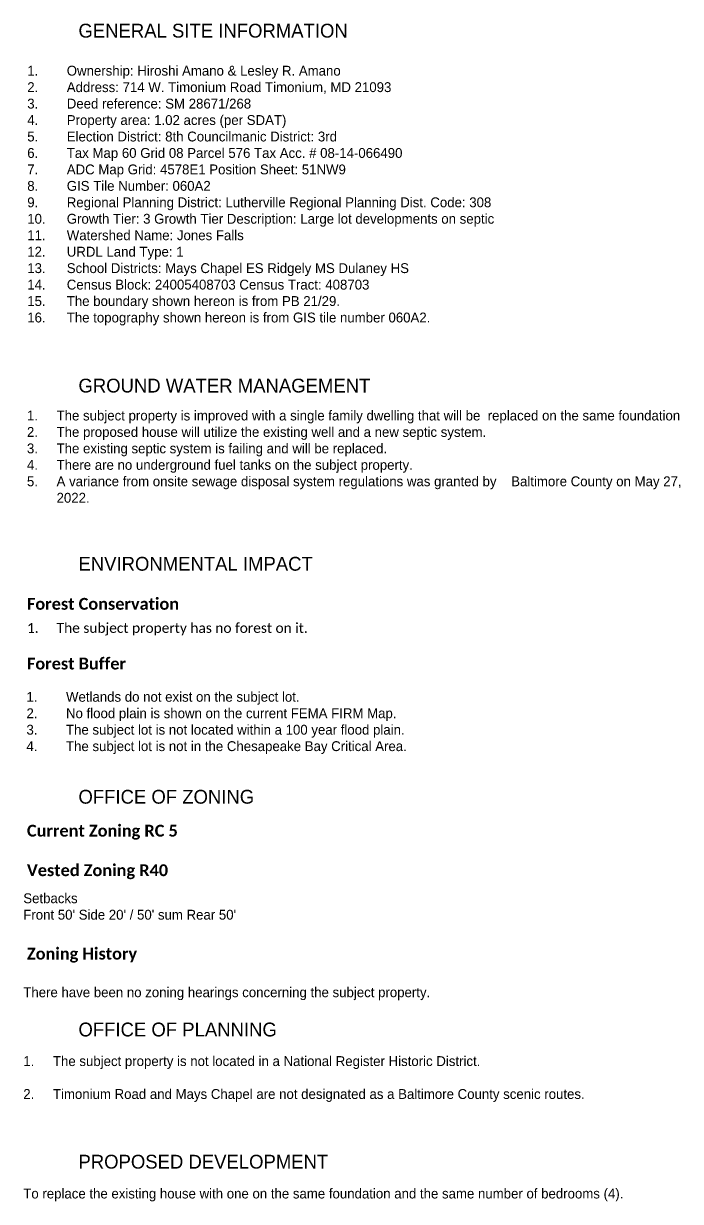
# Model space of a CAD drawing. Header units: inches. Extents: x -415 to 14109, y -1276 to 3235.
# Drawn here: x 5408 to 7403, y -512 to 3068 of the extents above; entities that cross this region are included whole.
import ezdxf

# ---------------------------------------------------------------- set-up
doc = ezdxf.new("R2010")
doc.units = ezdxf.units.IN
doc.header["$MEASUREMENT"] = 0
doc.layers.add('L-TTLB', color=7, linetype='Continuous')
doc.styles.add('TEXT  1-20', font='', dxfattribs={"height": 30})
doc.styles.get('TEXT  1-20').set_extended_font_data('Avenir LT Std 55 Roman')

msp = doc.modelspace()

# ---------------------------------------------------------------- texts
at = {"layer": 'L-TTLB', "attachment_point": 1, "style": 'TEXT  1-20'}
for s, insert, char_height in [('GENERAL SITE INFORMATION', (5575.00369, 3067.58734), 42), ('\\P1.^IOwnership: Hiroshi Amano & Lesley R. Amano\\P2.^IAddress: 714 W. Timonium Road Timonium, MD 21093\\P3.^IDeed reference: SM 28671/268\\P4.^IProperty area: 1.02 acres (per SDAT)\\P5.^IElection District: 8th Councilmanic District: 3rd\\P6.^ITax Map 60 Grid 08 Parcel 576 Tax Acc. # 08-14-066490\\P7.^IADC Map Grid: 4578E1 Position Sheet: 51NW9\\P8.^IGIS Tile Number: 060A2\\P9.^IRegional Planning District: Lutherville Regional Planning Dist. Code: 308\\P10.^IGrowth Tier: 3 Growth Tier Description: Large lot developments on septic\\P11.^IWatershed Name: Jones Falls\\P12.^IURDL Land Type: 1\\P13.^ISchool Districts: Mays Chapel ES Ridgely MS Dulaney HS\\P14.^ICensus Block: 24005408703 Census Tract: 408703\\P15.^IThe boundary shown hereon is from PB 21/29.\\P16.^IThe topography shown hereon is from GIS tile number 060A2.', (5419.53879, 2989.94493), 30), ('GROUND WATER MANAGEMENT', (5575.00369, 1988.80334), 42), ('ENVIRONMENTAL IMPACT', (5575.00369, 1447.30884), 42), ('OFFICE OF ZONING', (5575.00369, 739.21546), 42), ('OFFICE OF PLANNING', (5575.00369, 31.80097), 42), ('PROPOSED DEVELOPMENT', (5575.00369, -369.98614), 42)]:
    msp.add_mtext(s, dxfattribs=dict(at, insert=insert, char_height=char_height))
at = {"layer": 'L-TTLB', "width": 1948.0262016, "attachment_point": 1, "style": 'TEXT  1-20'}
for s, insert, char_height in [('\\pxi-3,l3,t3;1.^IThe subject property is improved with a single family dwelling that will be  replaced on the same foundation\\P2.^IThe proposed house will utilize the existing well and a new septic system.\\P3.^IThe existing septic system is failing and will be replaced.\\P4.^IThere are no underground fuel tanks on the subject property.\\P5.^IA variance from onsite sewage disposal system regulations was granted by    Baltimore County on May 27, 2022.', (5418.61315, 1891.9391), 30), ('{\\fCalibri|b1|i0|c0|p34;Forest Conservation}', (5418.61315, 1322.58452), 36), ('\\pxi-3,l3,t3;{\\fCalibri|b0|i0|c0|p34;1.^IThe subject property has no forest on it.}', (5418.61315, 1246.32243), 30), ('{\\fCalibri|b1|i0|c0|p34;Forest Buffer}', (5418.61315, 1141.02655), 36), ('1.^IWetlands do not exist on the subject lot.\\P2.^INo flood plain is shown on the current FEMA FIRM Map.\\P3.^IThe subject lot is not located within a 100 year flood plain.\\P4.^IThe subject lot is not in the Chesapeake Bay Critical Area.', (5417.23519, 1037.02643), 30), ('{\\fCalibri|b1|i0|c0|p34;Current Zoning RC 5}', (5418.61315, 633.10852), 36), ('{\\fCalibri|b1|i0|c0|p34;Vested Zoning R40}', (5418.61315, 512.97539), 36), ("Setbacks\\PFront 50' Side 20' / 50' sum Rear 50'", (5407.50416, 424.70285), 30), ('{\\fCalibri|b1|i0|c0|p34;Zoning History}', (5418.61315, 259.38422), 36), ('There have been no zoning hearings concerning the subject property.', (5407.50416, 139.00438), 30), ('\\pxi-3,l3,t3;1.^IThe subject property is not located in a National Register Historic District.\\P\\pi0,l0,tz;\\P\\pi-3,l3,t3;2.^ITimonium Road and Mays Chapel are not designated as a Baltimore County scenic routes.', (5407.50416, -70.21623), 30), ('To replace the existing house with one on the same foundation and the same number of bedrooms (4).', (5407.50416, -472.70772), 30)]:
    msp.add_mtext(s, dxfattribs=dict(at, insert=insert, char_height=char_height))

doc.saveas('drawing.dxf')
